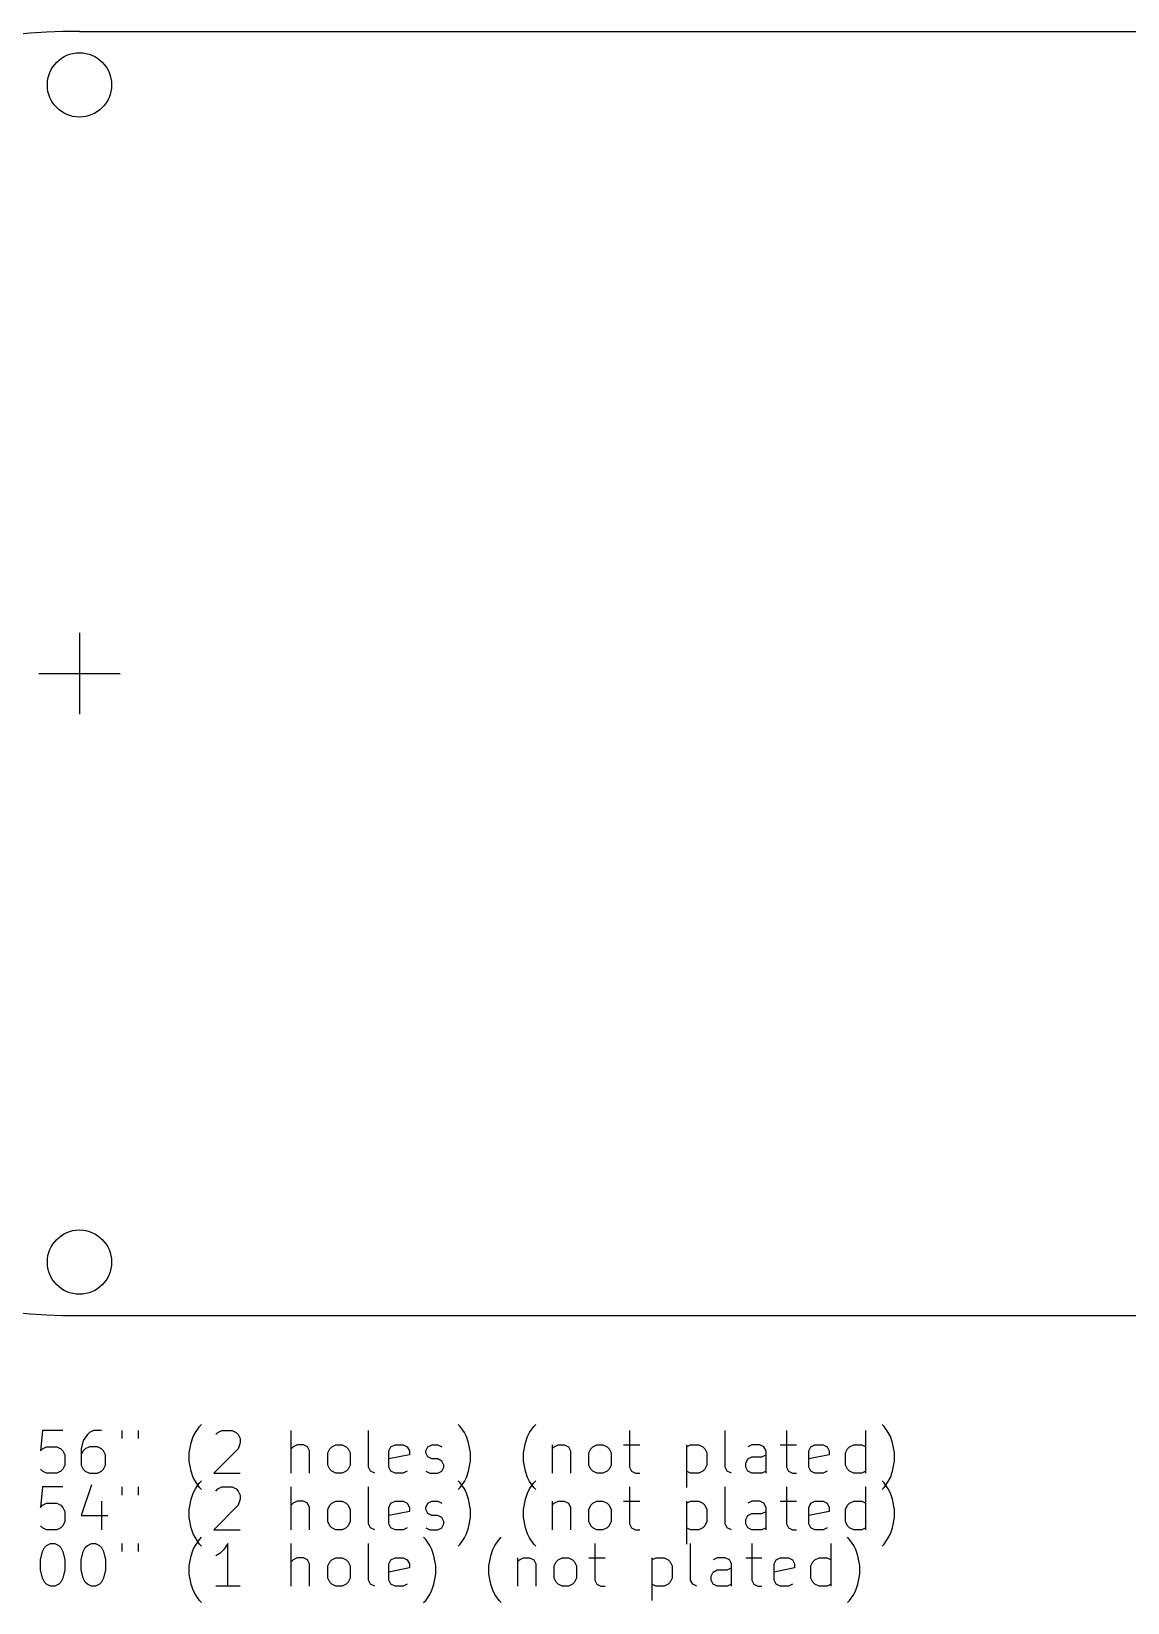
# Model space of a CAD drawing. Extents: x 1.89 to 8.27, y -5.65 to -2.76.
# Drawn here: x 3.061 to 5.078, y -5.646 to -2.756 of the extents above; entities that cross this region are included whole.
import ezdxf

# ---------------------------------------------------------------- set-up
doc = ezdxf.new("R2010")
doc.units = 0
doc.header["$MEASUREMENT"] = 0
doc.layers.add('BLACK', color=7, linetype='CONTINUOUS')

msp = doc.modelspace()

# ---------------------------------------------------------------- linework, layer by layer
at = {"layer": 'BLACK', "linetype": 'CONTINUOUS'}
for p, q in [((3.1496, -2.7559), (7.0866, -2.7559)), ((3.1496, -3.862), (3.1496, -4.012)), ((3.0746, -3.937), (3.2246, -3.937)), ((3.1496, -5.1181), (7.0866, -5.1181)), ((3.0816, -5.3293), (3.0778, -5.3668)), ((3.1191, -5.3293), (3.0816, -5.3293)), ((3.1641, -5.3368), (3.1566, -5.3481)), ((3.1678, -5.3331), (3.1641, -5.3368)), ((3.1753, -5.3293), (3.1678, -5.3331)), ((3.1903, -5.3293), (3.1753, -5.3293)), ((3.2278, -5.3293), (3.2278, -5.3443)), ((3.2578, -5.3293), (3.2578, -5.3443)), ((3.3553, -5.3518), (3.359, -5.3406)), ((3.359, -5.3406), (3.3628, -5.3331)), ((3.3628, -5.3331), (3.3703, -5.3218)), ((3.3703, -5.3218), (3.374, -5.3181)), ((3.4003, -5.3368), (3.404, -5.3331)), ((3.404, -5.3331), (3.4115, -5.3293)), ((3.4115, -5.3293), (3.4303, -5.3293)), ((3.4303, -5.3293), (3.4378, -5.3331)), ((3.4378, -5.3331), (3.4415, -5.3368)), ((3.4415, -5.3368), (3.4453, -5.3443)), ((3.4453, -5.3443), (3.4453, -5.3518)), ((3.539, -5.4081), (3.539, -5.3293)), ((3.6815, -5.3968), (3.6815, -5.3293)), ((3.8502, -5.3218), (3.8465, -5.3181)), ((3.8577, -5.3331), (3.8502, -5.3218)), ((3.8615, -5.3406), (3.8577, -5.3331)), ((3.8652, -5.3518), (3.8615, -5.3406)), ((3.9702, -5.3518), (3.974, -5.3406)), ((3.974, -5.3406), (3.9777, -5.3331)), ((3.9777, -5.3331), (3.9852, -5.3218)), ((3.9852, -5.3218), (3.989, -5.3181)), ((4.1614, -5.3293), (4.1614, -5.3968)), ((4.3377, -5.3968), (4.3377, -5.3293)), ((4.4502, -5.3293), (4.4502, -5.3968)), ((4.5964, -5.4081), (4.5964, -5.3293)), ((4.6301, -5.3218), (4.6264, -5.3181)), ((4.6376, -5.3331), (4.6301, -5.3218)), ((4.6414, -5.3406), (4.6376, -5.3331)), ((4.6451, -5.3518), (4.6414, -5.3406)), ((3.0778, -5.3668), (3.0816, -5.3631)), ((3.0816, -5.3631), (3.0891, -5.3593)), ((3.0891, -5.3593), (3.1078, -5.3593)), ((3.1078, -5.3593), (3.1153, -5.3631)), ((3.1153, -5.3631), (3.1191, -5.3668)), ((3.1191, -5.3668), (3.1228, -5.3743)), ((3.1228, -5.3743), (3.1228, -5.3931)), ((3.1566, -5.3481), (3.1528, -5.3631)), ((3.1528, -5.3631), (3.1528, -5.3931)), ((3.1566, -5.3668), (3.1528, -5.3743)), ((3.1603, -5.3631), (3.1566, -5.3668)), ((3.1678, -5.3593), (3.1603, -5.3631)), ((3.1828, -5.3593), (3.1678, -5.3593)), ((3.1903, -5.3631), (3.1828, -5.3593)), ((3.1941, -5.3668), (3.1903, -5.3631)), ((3.1978, -5.3743), (3.1941, -5.3668)), ((3.1978, -5.3931), (3.1978, -5.3743)), ((3.3515, -5.3706), (3.3553, -5.3518)), ((3.3515, -5.3856), (3.3515, -5.3706)), ((3.4415, -5.3631), (3.3965, -5.4081)), ((3.4453, -5.3518), (3.4415, -5.3631)), ((3.5428, -5.3593), (3.539, -5.3631)), ((3.5503, -5.3556), (3.5428, -5.3593)), ((3.5615, -5.3556), (3.5503, -5.3556)), ((3.569, -5.3593), (3.5615, -5.3556)), ((3.5728, -5.3668), (3.569, -5.3593)), ((3.5728, -5.4081), (3.5728, -5.3668)), ((3.6065, -5.3706), (3.6103, -5.3631)), ((3.6065, -5.3931), (3.6065, -5.3706)), ((3.6103, -5.3631), (3.614, -5.3593)), ((3.614, -5.3593), (3.6215, -5.3556)), ((3.6215, -5.3556), (3.6328, -5.3556)), ((3.6328, -5.3556), (3.6403, -5.3593)), ((3.6403, -5.3593), (3.644, -5.3631)), ((3.644, -5.3631), (3.6478, -5.3706)), ((3.6478, -5.3706), (3.6478, -5.3931)), ((3.719, -5.3668), (3.7227, -5.3593)), ((3.719, -5.3968), (3.719, -5.3668)), ((3.7565, -5.3743), (3.719, -5.3818)), ((3.7227, -5.3593), (3.7302, -5.3556)), ((3.7302, -5.3556), (3.7452, -5.3556)), ((3.7452, -5.3556), (3.7527, -5.3593)), ((3.7527, -5.3593), (3.7565, -5.3668)), ((3.7565, -5.3668), (3.7565, -5.3743)), ((3.7865, -5.3668), (3.7902, -5.3593)), ((3.7865, -5.3706), (3.7865, -5.3668)), ((3.7902, -5.3781), (3.7865, -5.3706)), ((3.7902, -5.3593), (3.7977, -5.3556)), ((3.7977, -5.3556), (3.809, -5.3556)), ((3.809, -5.3556), (3.8165, -5.3593)), ((3.869, -5.3706), (3.8652, -5.3518)), ((3.869, -5.3856), (3.869, -5.3706)), ((3.9665, -5.3706), (3.9702, -5.3518)), ((3.9665, -5.3856), (3.9665, -5.3706)), ((4.019, -5.3556), (4.019, -5.4081)), ((4.019, -5.3631), (4.0227, -5.3593)), ((4.0227, -5.3593), (4.0302, -5.3556)), ((4.0302, -5.3556), (4.0415, -5.3556)), ((4.0415, -5.3556), (4.049, -5.3593)), ((4.049, -5.3593), (4.0527, -5.3668)), ((4.0527, -5.3668), (4.0527, -5.4081)), ((4.0865, -5.3706), (4.0902, -5.3631)), ((4.0865, -5.3931), (4.0865, -5.3706)), ((4.0902, -5.3631), (4.094, -5.3593)), ((4.094, -5.3593), (4.1014, -5.3556)), ((4.1014, -5.3556), (4.1127, -5.3556)), ((4.1127, -5.3556), (4.1202, -5.3593)), ((4.1202, -5.3593), (4.1239, -5.3631)), ((4.1239, -5.3631), (4.1277, -5.3706)), ((4.1277, -5.3706), (4.1277, -5.3931)), ((4.1502, -5.3556), (4.1802, -5.3556)), ((4.2664, -5.3556), (4.2664, -5.4343)), ((4.2664, -5.3593), (4.2739, -5.3556)), ((4.2739, -5.3556), (4.2889, -5.3556)), ((4.2889, -5.3556), (4.2964, -5.3593)), ((4.2964, -5.3593), (4.3002, -5.3631)), ((4.3002, -5.3631), (4.3039, -5.3706)), ((4.3039, -5.3706), (4.3039, -5.3931)), ((4.3864, -5.3556), (4.3789, -5.3593)), ((4.4014, -5.3556), (4.3864, -5.3556)), ((4.4089, -5.3593), (4.4014, -5.3556)), ((4.4052, -5.3781), (4.4127, -5.3743)), ((4.4127, -5.3668), (4.4089, -5.3593)), ((4.4127, -5.4081), (4.4127, -5.3668)), ((4.4389, -5.3556), (4.4689, -5.3556)), ((4.4914, -5.3668), (4.4952, -5.3593)), ((4.4914, -5.3968), (4.4914, -5.3668)), ((4.5289, -5.3743), (4.4914, -5.3818)), ((4.4952, -5.3593), (4.5026, -5.3556)), ((4.5026, -5.3556), (4.5176, -5.3556)), ((4.5176, -5.3556), (4.5251, -5.3593)), ((4.5251, -5.3593), (4.5289, -5.3668)), ((4.5289, -5.3668), (4.5289, -5.3743)), ((4.5589, -5.3706), (4.5626, -5.3631)), ((4.5589, -5.3931), (4.5589, -5.3706)), ((4.5626, -5.3631), (4.5664, -5.3593)), ((4.5664, -5.3593), (4.5739, -5.3556)), ((4.5739, -5.3556), (4.5889, -5.3556)), ((4.5889, -5.3556), (4.5964, -5.3593)), ((4.6489, -5.3706), (4.6451, -5.3518)), ((4.6489, -5.3856), (4.6489, -5.3706)), ((3.0816, -5.4043), (3.0778, -5.4006)), ((3.0891, -5.4081), (3.0816, -5.4043)), ((3.1153, -5.4043), (3.1078, -5.4081)), ((3.1191, -5.4006), (3.1153, -5.4043)), ((3.1228, -5.3931), (3.1191, -5.4006)), ((3.1528, -5.3931), (3.1566, -5.4006)), ((3.1566, -5.4006), (3.1603, -5.4043)), ((3.1603, -5.4043), (3.1678, -5.4081)), ((3.1828, -5.4081), (3.1903, -5.4043)), ((3.1903, -5.4043), (3.1941, -5.4006)), ((3.1941, -5.4006), (3.1978, -5.3931)), ((3.3553, -5.4043), (3.3515, -5.3856)), ((3.359, -5.4156), (3.3553, -5.4043)), ((3.6103, -5.4006), (3.6065, -5.3931)), ((3.614, -5.4043), (3.6103, -5.4006)), ((3.6215, -5.4081), (3.614, -5.4043)), ((3.6403, -5.4043), (3.6328, -5.4081)), ((3.644, -5.4006), (3.6403, -5.4043)), ((3.6478, -5.3931), (3.644, -5.4006)), ((3.6853, -5.4043), (3.6815, -5.3968)), ((3.6928, -5.4081), (3.6853, -5.4043)), ((3.7227, -5.4043), (3.719, -5.3968)), ((3.7302, -5.4081), (3.7227, -5.4043)), ((3.7527, -5.4043), (3.7452, -5.4081)), ((3.7865, -5.4043), (3.794, -5.4081)), ((3.7977, -5.3818), (3.7902, -5.3781)), ((3.809, -5.3818), (3.7977, -5.3818)), ((3.8165, -5.3856), (3.809, -5.3818)), ((3.809, -5.4081), (3.8165, -5.4043)), ((3.8202, -5.3931), (3.8165, -5.3856)), ((3.8165, -5.4043), (3.8202, -5.3968)), ((3.8202, -5.3968), (3.8202, -5.3931)), ((3.8615, -5.4156), (3.8652, -5.4043)), ((3.8652, -5.4043), (3.869, -5.3856)), ((3.9702, -5.4043), (3.9665, -5.3856)), ((3.974, -5.4156), (3.9702, -5.4043)), ((4.0902, -5.4006), (4.0865, -5.3931)), ((4.094, -5.4043), (4.0902, -5.4006)), ((4.1014, -5.4081), (4.094, -5.4043)), ((4.1202, -5.4043), (4.1127, -5.4081)), ((4.1239, -5.4006), (4.1202, -5.4043)), ((4.1277, -5.3931), (4.1239, -5.4006)), ((4.1614, -5.3968), (4.1652, -5.4043)), ((4.1652, -5.4043), (4.1727, -5.4081)), ((4.2739, -5.4081), (4.2664, -5.4043)), ((4.2964, -5.4043), (4.2889, -5.4081)), ((4.3002, -5.4006), (4.2964, -5.4043)), ((4.3039, -5.3931), (4.3002, -5.4006)), ((4.3414, -5.4043), (4.3377, -5.3968)), ((4.3489, -5.4081), (4.3414, -5.4043)), ((4.3752, -5.3893), (4.3789, -5.3818)), ((4.3752, -5.3968), (4.3752, -5.3893)), ((4.3789, -5.4043), (4.3752, -5.3968)), ((4.3789, -5.3818), (4.3864, -5.3781)), ((4.3864, -5.4081), (4.3789, -5.4043)), ((4.3864, -5.3781), (4.4052, -5.3781)), ((4.4127, -5.4043), (4.4052, -5.4081)), ((4.4502, -5.3968), (4.4539, -5.4043)), ((4.4539, -5.4043), (4.4614, -5.4081)), ((4.4952, -5.4043), (4.4914, -5.3968)), ((4.5026, -5.4081), (4.4952, -5.4043)), ((4.5251, -5.4043), (4.5176, -5.4081)), ((4.5626, -5.4006), (4.5589, -5.3931)), ((4.5664, -5.4043), (4.5626, -5.4006)), ((4.5739, -5.4081), (4.5664, -5.4043)), ((4.5964, -5.4043), (4.5889, -5.4081)), ((4.6414, -5.4156), (4.6451, -5.4043)), ((4.6451, -5.4043), (4.6489, -5.3856)), ((3.1078, -5.4081), (3.0891, -5.4081)), ((3.1716, -5.4295), (3.1528, -5.4858)), ((3.1678, -5.4081), (3.1828, -5.4081)), ((3.3628, -5.4231), (3.359, -5.4156)), ((3.3703, -5.4343), (3.3628, -5.4231)), ((3.3628, -5.437), (3.3703, -5.4258)), ((3.3703, -5.4258), (3.374, -5.422)), ((3.3965, -5.4081), (3.4453, -5.4081)), ((3.6328, -5.4081), (3.6215, -5.4081)), ((3.7452, -5.4081), (3.7302, -5.4081)), ((3.794, -5.4081), (3.809, -5.4081)), ((3.8502, -5.4258), (3.8465, -5.422)), ((3.8502, -5.4343), (3.8577, -5.4231)), ((3.8577, -5.437), (3.8502, -5.4258)), ((3.8577, -5.4231), (3.8615, -5.4156)), ((3.9777, -5.4231), (3.974, -5.4156)), ((3.9852, -5.4343), (3.9777, -5.4231)), ((3.9777, -5.437), (3.9852, -5.4258)), ((3.9852, -5.4258), (3.989, -5.422)), ((4.1127, -5.4081), (4.1014, -5.4081)), ((4.1727, -5.4081), (4.1802, -5.4081)), ((4.2889, -5.4081), (4.2739, -5.4081)), ((4.4052, -5.4081), (4.3864, -5.4081)), ((4.4614, -5.4081), (4.4689, -5.4081)), ((4.5176, -5.4081), (4.5026, -5.4081)), ((4.5889, -5.4081), (4.5739, -5.4081)), ((4.6301, -5.4258), (4.6264, -5.422)), ((4.6301, -5.4343), (4.6376, -5.4231)), ((4.6376, -5.437), (4.6301, -5.4258)), ((4.6376, -5.4231), (4.6414, -5.4156)), ((3.0816, -5.4333), (3.0778, -5.4708)), ((3.1191, -5.4333), (3.0816, -5.4333)), ((3.1903, -5.4595), (3.1903, -5.512)), ((3.2278, -5.4333), (3.2278, -5.4483)), ((3.2578, -5.4333), (3.2578, -5.4483)), ((3.3515, -5.4745), (3.3553, -5.4558)), ((3.3553, -5.4558), (3.359, -5.4445)), ((3.359, -5.4445), (3.3628, -5.437)), ((3.374, -5.4381), (3.3703, -5.4343)), ((3.4003, -5.4408), (3.404, -5.437)), ((3.404, -5.437), (3.4115, -5.4333)), ((3.4115, -5.4333), (3.4303, -5.4333)), ((3.4303, -5.4333), (3.4378, -5.437)), ((3.4378, -5.437), (3.4415, -5.4408)), ((3.4415, -5.4408), (3.4453, -5.4483)), ((3.4453, -5.4558), (3.4415, -5.467)), ((3.4453, -5.4483), (3.4453, -5.4558)), ((3.539, -5.512), (3.539, -5.4333)), ((3.5503, -5.4595), (3.5428, -5.4633)), ((3.5615, -5.4595), (3.5503, -5.4595)), ((3.569, -5.4633), (3.5615, -5.4595)), ((3.614, -5.4633), (3.6215, -5.4595)), ((3.6215, -5.4595), (3.6328, -5.4595)), ((3.6328, -5.4595), (3.6403, -5.4633)), ((3.6815, -5.5008), (3.6815, -5.4333)), ((3.7227, -5.4633), (3.7302, -5.4595)), ((3.7302, -5.4595), (3.7452, -5.4595)), ((3.7452, -5.4595), (3.7527, -5.4633)), ((3.7902, -5.4633), (3.7977, -5.4595)), ((3.7977, -5.4595), (3.809, -5.4595)), ((3.809, -5.4595), (3.8165, -5.4633)), ((3.8465, -5.4381), (3.8502, -5.4343)), ((3.8615, -5.4445), (3.8577, -5.437)), ((3.8652, -5.4558), (3.8615, -5.4445)), ((3.869, -5.4745), (3.8652, -5.4558)), ((3.9665, -5.4745), (3.9702, -5.4558)), ((3.9702, -5.4558), (3.974, -5.4445)), ((3.974, -5.4445), (3.9777, -5.437)), ((3.989, -5.4381), (3.9852, -5.4343)), ((4.019, -5.4595), (4.019, -5.512)), ((4.0227, -5.4633), (4.0302, -5.4595)), ((4.0302, -5.4595), (4.0415, -5.4595)), ((4.0415, -5.4595), (4.049, -5.4633)), ((4.094, -5.4633), (4.1014, -5.4595)), ((4.1014, -5.4595), (4.1127, -5.4595)), ((4.1127, -5.4595), (4.1202, -5.4633)), ((4.1502, -5.4595), (4.1802, -5.4595)), ((4.1614, -5.4333), (4.1614, -5.5008)), ((4.2664, -5.4595), (4.2664, -5.5382)), ((4.2664, -5.4633), (4.2739, -5.4595)), ((4.2739, -5.4595), (4.2889, -5.4595)), ((4.2889, -5.4595), (4.2964, -5.4633)), ((4.3377, -5.5008), (4.3377, -5.4333)), ((4.3864, -5.4595), (4.3789, -5.4633)), ((4.4014, -5.4595), (4.3864, -5.4595)), ((4.4089, -5.4633), (4.4014, -5.4595)), ((4.4389, -5.4595), (4.4689, -5.4595)), ((4.4502, -5.4333), (4.4502, -5.5008)), ((4.4952, -5.4633), (4.5026, -5.4595)), ((4.5026, -5.4595), (4.5176, -5.4595)), ((4.5176, -5.4595), (4.5251, -5.4633)), ((4.5664, -5.4633), (4.5739, -5.4595)), ((4.5739, -5.4595), (4.5889, -5.4595)), ((4.5889, -5.4595), (4.5964, -5.4633)), ((4.5964, -5.512), (4.5964, -5.4333)), ((4.6264, -5.4381), (4.6301, -5.4343)), ((4.6414, -5.4445), (4.6376, -5.437)), ((4.6451, -5.4558), (4.6414, -5.4445)), ((4.6489, -5.4745), (4.6451, -5.4558)), ((3.0778, -5.4708), (3.0816, -5.467)), ((3.0816, -5.467), (3.0891, -5.4633)), ((3.0891, -5.4633), (3.1078, -5.4633)), ((3.1078, -5.4633), (3.1153, -5.467)), ((3.1153, -5.467), (3.1191, -5.4708)), ((3.1191, -5.4708), (3.1228, -5.4783)), ((3.1228, -5.4783), (3.1228, -5.497)), ((3.1528, -5.4858), (3.2016, -5.4858)), ((3.3515, -5.4895), (3.3515, -5.4745)), ((3.3553, -5.5083), (3.3515, -5.4895)), ((3.4415, -5.467), (3.3965, -5.512)), ((3.5428, -5.4633), (3.539, -5.467)), ((3.5728, -5.4708), (3.569, -5.4633)), ((3.5728, -5.512), (3.5728, -5.4708)), ((3.6065, -5.4745), (3.6103, -5.467)), ((3.6065, -5.497), (3.6065, -5.4745)), ((3.6103, -5.467), (3.614, -5.4633)), ((3.6403, -5.4633), (3.644, -5.467)), ((3.644, -5.467), (3.6478, -5.4745)), ((3.6478, -5.4745), (3.6478, -5.497)), ((3.719, -5.4708), (3.7227, -5.4633)), ((3.719, -5.5008), (3.719, -5.4708)), ((3.7565, -5.4783), (3.719, -5.4858)), ((3.7527, -5.4633), (3.7565, -5.4708)), ((3.7565, -5.4708), (3.7565, -5.4783)), ((3.7865, -5.4708), (3.7902, -5.4633)), ((3.7865, -5.4745), (3.7865, -5.4708)), ((3.7902, -5.482), (3.7865, -5.4745)), ((3.7977, -5.4858), (3.7902, -5.482)), ((3.809, -5.4858), (3.7977, -5.4858)), ((3.8165, -5.4895), (3.809, -5.4858)), ((3.8202, -5.497), (3.8165, -5.4895)), ((3.8652, -5.5083), (3.869, -5.4895)), ((3.869, -5.4895), (3.869, -5.4745)), ((3.9665, -5.4895), (3.9665, -5.4745)), ((3.9702, -5.5083), (3.9665, -5.4895)), ((4.019, -5.467), (4.0227, -5.4633)), ((4.049, -5.4633), (4.0527, -5.4708)), ((4.0527, -5.4708), (4.0527, -5.512)), ((4.0865, -5.4745), (4.0902, -5.467)), ((4.0865, -5.497), (4.0865, -5.4745)), ((4.0902, -5.467), (4.094, -5.4633)), ((4.1202, -5.4633), (4.1239, -5.467)), ((4.1239, -5.467), (4.1277, -5.4745)), ((4.1277, -5.4745), (4.1277, -5.497)), ((4.2964, -5.4633), (4.3002, -5.467)), ((4.3002, -5.467), (4.3039, -5.4745)), ((4.3039, -5.4745), (4.3039, -5.497)), ((4.3752, -5.4933), (4.3789, -5.4858)), ((4.3789, -5.4858), (4.3864, -5.482)), ((4.3864, -5.482), (4.4052, -5.482)), ((4.4052, -5.482), (4.4127, -5.4783)), ((4.4127, -5.4708), (4.4089, -5.4633)), ((4.4127, -5.512), (4.4127, -5.4708)), ((4.4914, -5.4708), (4.4952, -5.4633)), ((4.4914, -5.5008), (4.4914, -5.4708)), ((4.5289, -5.4783), (4.4914, -5.4858)), ((4.5251, -5.4633), (4.5289, -5.4708)), ((4.5289, -5.4708), (4.5289, -5.4783)), ((4.5589, -5.4745), (4.5626, -5.467)), ((4.5589, -5.497), (4.5589, -5.4745)), ((4.5626, -5.467), (4.5664, -5.4633)), ((4.6451, -5.5083), (4.6489, -5.4895)), ((4.6489, -5.4895), (4.6489, -5.4745)), ((3.0816, -5.5083), (3.0778, -5.5045)), ((3.0891, -5.512), (3.0816, -5.5083)), ((3.1078, -5.512), (3.0891, -5.512)), ((3.1153, -5.5083), (3.1078, -5.512)), ((3.1191, -5.5045), (3.1153, -5.5083)), ((3.1228, -5.497), (3.1191, -5.5045)), ((3.359, -5.5195), (3.3553, -5.5083)), ((3.3628, -5.527), (3.359, -5.5195)), ((3.3965, -5.512), (3.4453, -5.512)), ((3.6103, -5.5045), (3.6065, -5.497)), ((3.614, -5.5083), (3.6103, -5.5045)), ((3.6215, -5.512), (3.614, -5.5083)), ((3.6328, -5.512), (3.6215, -5.512)), ((3.6403, -5.5083), (3.6328, -5.512)), ((3.644, -5.5045), (3.6403, -5.5083)), ((3.6478, -5.497), (3.644, -5.5045)), ((3.6853, -5.5083), (3.6815, -5.5008)), ((3.6928, -5.512), (3.6853, -5.5083)), ((3.7227, -5.5083), (3.719, -5.5008)), ((3.7302, -5.512), (3.7227, -5.5083)), ((3.7452, -5.512), (3.7302, -5.512)), ((3.7527, -5.5083), (3.7452, -5.512)), ((3.7865, -5.5083), (3.794, -5.512)), ((3.794, -5.512), (3.809, -5.512)), ((3.809, -5.512), (3.8165, -5.5083)), ((3.8165, -5.5083), (3.8202, -5.5008)), ((3.8202, -5.5008), (3.8202, -5.497)), ((3.8577, -5.527), (3.8615, -5.5195)), ((3.8615, -5.5195), (3.8652, -5.5083)), ((3.974, -5.5195), (3.9702, -5.5083)), ((3.9777, -5.527), (3.974, -5.5195)), ((4.0902, -5.5045), (4.0865, -5.497)), ((4.094, -5.5083), (4.0902, -5.5045)), ((4.1014, -5.512), (4.094, -5.5083)), ((4.1127, -5.512), (4.1014, -5.512)), ((4.1202, -5.5083), (4.1127, -5.512)), ((4.1239, -5.5045), (4.1202, -5.5083)), ((4.1277, -5.497), (4.1239, -5.5045)), ((4.1614, -5.5008), (4.1652, -5.5083)), ((4.1652, -5.5083), (4.1727, -5.512)), ((4.1727, -5.512), (4.1802, -5.512)), ((4.2739, -5.512), (4.2664, -5.5083)), ((4.2889, -5.512), (4.2739, -5.512)), ((4.2964, -5.5083), (4.2889, -5.512)), ((4.3002, -5.5045), (4.2964, -5.5083)), ((4.3039, -5.497), (4.3002, -5.5045)), ((4.3414, -5.5083), (4.3377, -5.5008)), ((4.3489, -5.512), (4.3414, -5.5083)), ((4.3752, -5.5008), (4.3752, -5.4933)), ((4.3789, -5.5083), (4.3752, -5.5008)), ((4.3864, -5.512), (4.3789, -5.5083)), ((4.4052, -5.512), (4.3864, -5.512)), ((4.4127, -5.5083), (4.4052, -5.512)), ((4.4502, -5.5008), (4.4539, -5.5083)), ((4.4539, -5.5083), (4.4614, -5.512)), ((4.4614, -5.512), (4.4689, -5.512)), ((4.4952, -5.5083), (4.4914, -5.5008)), ((4.5026, -5.512), (4.4952, -5.5083)), ((4.5176, -5.512), (4.5026, -5.512)), ((4.5251, -5.5083), (4.5176, -5.512)), ((4.5626, -5.5045), (4.5589, -5.497)), ((4.5664, -5.5083), (4.5626, -5.5045)), ((4.5739, -5.512), (4.5664, -5.5083)), ((4.5889, -5.512), (4.5739, -5.512)), ((4.5964, -5.5083), (4.5889, -5.512)), ((4.6376, -5.527), (4.6414, -5.5195)), ((4.6414, -5.5195), (4.6451, -5.5083)), ((3.0816, -5.5522), (3.0853, -5.5447)), ((3.0853, -5.5447), (3.0891, -5.5409)), ((3.0891, -5.5409), (3.0966, -5.5372)), ((3.0966, -5.5372), (3.1041, -5.5372)), ((3.1041, -5.5372), (3.1116, -5.5409)), ((3.1116, -5.5409), (3.1153, -5.5447)), ((3.1153, -5.5447), (3.1191, -5.5522)), ((3.1566, -5.5522), (3.1603, -5.5447)), ((3.1603, -5.5447), (3.1641, -5.5409)), ((3.1641, -5.5409), (3.1716, -5.5372)), ((3.1716, -5.5372), (3.1791, -5.5372)), ((3.1791, -5.5372), (3.1866, -5.5409)), ((3.1866, -5.5409), (3.1903, -5.5447)), ((3.1903, -5.5447), (3.1941, -5.5522)), ((3.2278, -5.5372), (3.2278, -5.5522)), ((3.2578, -5.5372), (3.2578, -5.5522)), ((3.3553, -5.5597), (3.359, -5.5484)), ((3.359, -5.5484), (3.3628, -5.5409)), ((3.3703, -5.5382), (3.3628, -5.527)), ((3.3628, -5.5409), (3.3703, -5.5297)), ((3.3703, -5.5297), (3.374, -5.5259)), ((3.374, -5.542), (3.3703, -5.5382)), ((3.4153, -5.5484), (3.4078, -5.5559)), ((3.4228, -5.5372), (3.4153, -5.5484)), ((3.4228, -5.6159), (3.4228, -5.5372)), ((3.539, -5.6159), (3.539, -5.5372)), ((3.6815, -5.6047), (3.6815, -5.5372)), ((3.7865, -5.5297), (3.7827, -5.5259)), ((3.794, -5.5409), (3.7865, -5.5297)), ((3.7977, -5.5484), (3.794, -5.5409)), ((3.8015, -5.5597), (3.7977, -5.5484)), ((3.8465, -5.542), (3.8502, -5.5382)), ((3.8502, -5.5382), (3.8577, -5.527)), ((3.9065, -5.5597), (3.9102, -5.5484)), ((3.9102, -5.5484), (3.914, -5.5409)), ((3.914, -5.5409), (3.9215, -5.5297)), ((3.9215, -5.5297), (3.9252, -5.5259)), ((3.9852, -5.5382), (3.9777, -5.527)), ((3.989, -5.542), (3.9852, -5.5382)), ((4.0977, -5.5372), (4.0977, -5.6047)), ((4.2739, -5.6047), (4.2739, -5.5372)), ((4.3864, -5.5372), (4.3864, -5.6047)), ((4.5326, -5.6159), (4.5326, -5.5372)), ((4.5664, -5.5297), (4.5626, -5.5259)), ((4.5739, -5.5409), (4.5664, -5.5297)), ((4.5776, -5.5484), (4.5739, -5.5409)), ((4.5814, -5.5597), (4.5776, -5.5484)), ((4.6264, -5.542), (4.6301, -5.5382)), ((4.6301, -5.5382), (4.6376, -5.527)), ((3.0778, -5.5672), (3.0816, -5.5522)), ((3.0778, -5.5859), (3.0778, -5.5672)), ((3.1191, -5.5522), (3.1228, -5.5672)), ((3.1228, -5.5672), (3.1228, -5.5859)), ((3.1528, -5.5672), (3.1566, -5.5522)), ((3.1528, -5.5859), (3.1528, -5.5672)), ((3.1941, -5.5522), (3.1978, -5.5672)), ((3.1978, -5.5672), (3.1978, -5.5859)), ((3.3515, -5.5784), (3.3553, -5.5597)), ((3.4078, -5.5559), (3.4003, -5.5597)), ((3.5428, -5.5672), (3.539, -5.5709)), ((3.5503, -5.5634), (3.5428, -5.5672)), ((3.5615, -5.5634), (3.5503, -5.5634)), ((3.569, -5.5672), (3.5615, -5.5634)), ((3.5728, -5.5747), (3.569, -5.5672)), ((3.5728, -5.6159), (3.5728, -5.5747)), ((3.6065, -5.5784), (3.6103, -5.5709)), ((3.6103, -5.5709), (3.614, -5.5672)), ((3.614, -5.5672), (3.6215, -5.5634)), ((3.6215, -5.5634), (3.6328, -5.5634)), ((3.6328, -5.5634), (3.6403, -5.5672)), ((3.6403, -5.5672), (3.644, -5.5709)), ((3.644, -5.5709), (3.6478, -5.5784)), ((3.719, -5.5747), (3.7227, -5.5672)), ((3.719, -5.6047), (3.719, -5.5747)), ((3.7227, -5.5672), (3.7302, -5.5634)), ((3.7302, -5.5634), (3.7452, -5.5634)), ((3.7452, -5.5634), (3.7527, -5.5672)), ((3.7527, -5.5672), (3.7565, -5.5747)), ((3.7565, -5.5747), (3.7565, -5.5822)), ((3.8052, -5.5784), (3.8015, -5.5597)), ((3.9027, -5.5784), (3.9065, -5.5597)), ((3.9552, -5.5634), (3.9552, -5.6159)), ((3.9552, -5.5709), (3.959, -5.5672)), ((3.959, -5.5672), (3.9665, -5.5634)), ((3.9665, -5.5634), (3.9777, -5.5634)), ((3.9777, -5.5634), (3.9852, -5.5672)), ((3.9852, -5.5672), (3.989, -5.5747)), ((3.989, -5.5747), (3.989, -5.6159)), ((4.0227, -5.5784), (4.0265, -5.5709)), ((4.0265, -5.5709), (4.0302, -5.5672)), ((4.0302, -5.5672), (4.0377, -5.5634)), ((4.0377, -5.5634), (4.049, -5.5634)), ((4.049, -5.5634), (4.0565, -5.5672)), ((4.0565, -5.5672), (4.0602, -5.5709)), ((4.0602, -5.5709), (4.064, -5.5784)), ((4.0865, -5.5634), (4.1164, -5.5634)), ((4.2027, -5.5634), (4.2027, -5.6422)), ((4.2027, -5.5672), (4.2102, -5.5634)), ((4.2102, -5.5634), (4.2252, -5.5634)), ((4.2252, -5.5634), (4.2327, -5.5672)), ((4.2327, -5.5672), (4.2364, -5.5709)), ((4.2364, -5.5709), (4.2402, -5.5784)), ((4.3227, -5.5634), (4.3152, -5.5672)), ((4.3377, -5.5634), (4.3227, -5.5634)), ((4.3452, -5.5672), (4.3377, -5.5634)), ((4.3489, -5.5747), (4.3452, -5.5672)), ((4.3489, -5.6159), (4.3489, -5.5747)), ((4.3752, -5.5634), (4.4052, -5.5634)), ((4.4277, -5.5747), (4.4314, -5.5672)), ((4.4277, -5.6047), (4.4277, -5.5747)), ((4.4314, -5.5672), (4.4389, -5.5634)), ((4.4389, -5.5634), (4.4539, -5.5634)), ((4.4539, -5.5634), (4.4614, -5.5672)), ((4.4614, -5.5672), (4.4652, -5.5747)), ((4.4652, -5.5747), (4.4652, -5.5822)), ((4.4952, -5.5784), (4.4989, -5.5709)), ((4.4989, -5.5709), (4.5026, -5.5672)), ((4.5026, -5.5672), (4.5101, -5.5634)), ((4.5101, -5.5634), (4.5251, -5.5634)), ((4.5251, -5.5634), (4.5326, -5.5672)), ((4.5851, -5.5784), (4.5814, -5.5597)), ((3.0816, -5.6009), (3.0778, -5.5859)), ((3.0853, -5.6084), (3.0816, -5.6009)), ((3.1191, -5.6009), (3.1153, -5.6084)), ((3.1228, -5.5859), (3.1191, -5.6009)), ((3.1566, -5.6009), (3.1528, -5.5859)), ((3.1603, -5.6084), (3.1566, -5.6009)), ((3.1941, -5.6009), (3.1903, -5.6084)), ((3.1978, -5.5859), (3.1941, -5.6009)), ((3.3515, -5.5934), (3.3515, -5.5784)), ((3.3553, -5.6122), (3.3515, -5.5934)), ((3.6065, -5.6009), (3.6065, -5.5784)), ((3.6103, -5.6084), (3.6065, -5.6009)), ((3.6478, -5.6009), (3.644, -5.6084)), ((3.6478, -5.5784), (3.6478, -5.6009)), ((3.6853, -5.6122), (3.6815, -5.6047)), ((3.7565, -5.5822), (3.719, -5.5897)), ((3.7227, -5.6122), (3.719, -5.6047)), ((3.8015, -5.6122), (3.8052, -5.5934)), ((3.8052, -5.5934), (3.8052, -5.5784)), ((3.9027, -5.5934), (3.9027, -5.5784)), ((3.9065, -5.6122), (3.9027, -5.5934)), ((4.0227, -5.6009), (4.0227, -5.5784)), ((4.0265, -5.6084), (4.0227, -5.6009)), ((4.064, -5.6009), (4.0602, -5.6084)), ((4.064, -5.5784), (4.064, -5.6009)), ((4.0977, -5.6047), (4.1014, -5.6122)), ((4.2402, -5.6009), (4.2364, -5.6084)), ((4.2402, -5.5784), (4.2402, -5.6009)), ((4.2777, -5.6122), (4.2739, -5.6047)), ((4.3114, -5.5972), (4.3152, -5.5897)), ((4.3114, -5.6047), (4.3114, -5.5972)), ((4.3152, -5.6122), (4.3114, -5.6047)), ((4.3152, -5.5897), (4.3227, -5.5859)), ((4.3227, -5.5859), (4.3414, -5.5859)), ((4.3414, -5.5859), (4.3489, -5.5822)), ((4.3864, -5.6047), (4.3902, -5.6122)), ((4.4652, -5.5822), (4.4277, -5.5897)), ((4.4314, -5.6122), (4.4277, -5.6047)), ((4.4952, -5.6009), (4.4952, -5.5784)), ((4.4989, -5.6084), (4.4952, -5.6009)), ((4.5814, -5.6122), (4.5851, -5.5934)), ((4.5851, -5.5934), (4.5851, -5.5784)), ((3.0891, -5.6122), (3.0853, -5.6084)), ((3.0966, -5.6159), (3.0891, -5.6122)), ((3.1041, -5.6159), (3.0966, -5.6159)), ((3.1116, -5.6122), (3.1041, -5.6159)), ((3.1153, -5.6084), (3.1116, -5.6122)), ((3.1641, -5.6122), (3.1603, -5.6084)), ((3.1716, -5.6159), (3.1641, -5.6122)), ((3.1791, -5.6159), (3.1716, -5.6159)), ((3.1866, -5.6122), (3.1791, -5.6159)), ((3.1903, -5.6084), (3.1866, -5.6122)), ((3.359, -5.6234), (3.3553, -5.6122)), ((3.3628, -5.6309), (3.359, -5.6234)), ((3.3703, -5.6422), (3.3628, -5.6309)), ((3.4453, -5.6159), (3.4003, -5.6159)), ((3.614, -5.6122), (3.6103, -5.6084)), ((3.6215, -5.6159), (3.614, -5.6122)), ((3.6328, -5.6159), (3.6215, -5.6159)), ((3.6403, -5.6122), (3.6328, -5.6159)), ((3.644, -5.6084), (3.6403, -5.6122)), ((3.6928, -5.6159), (3.6853, -5.6122)), ((3.7302, -5.6159), (3.7227, -5.6122)), ((3.7452, -5.6159), (3.7302, -5.6159)), ((3.7527, -5.6122), (3.7452, -5.6159)), ((3.7865, -5.6422), (3.794, -5.6309)), ((3.794, -5.6309), (3.7977, -5.6234)), ((3.7977, -5.6234), (3.8015, -5.6122)), ((3.9102, -5.6234), (3.9065, -5.6122)), ((3.914, -5.6309), (3.9102, -5.6234)), ((3.9215, -5.6422), (3.914, -5.6309)), ((4.0302, -5.6122), (4.0265, -5.6084)), ((4.0377, -5.6159), (4.0302, -5.6122)), ((4.049, -5.6159), (4.0377, -5.6159)), ((4.0565, -5.6122), (4.049, -5.6159)), ((4.0602, -5.6084), (4.0565, -5.6122)), ((4.1014, -5.6122), (4.1089, -5.6159)), ((4.1089, -5.6159), (4.1164, -5.6159)), ((4.2102, -5.6159), (4.2027, -5.6122)), ((4.2252, -5.6159), (4.2102, -5.6159)), ((4.2327, -5.6122), (4.2252, -5.6159)), ((4.2364, -5.6084), (4.2327, -5.6122)), ((4.2852, -5.6159), (4.2777, -5.6122)), ((4.3227, -5.6159), (4.3152, -5.6122)), ((4.3414, -5.6159), (4.3227, -5.6159)), ((4.3489, -5.6122), (4.3414, -5.6159)), ((4.3902, -5.6122), (4.3977, -5.6159)), ((4.3977, -5.6159), (4.4052, -5.6159)), ((4.4389, -5.6159), (4.4314, -5.6122)), ((4.4539, -5.6159), (4.4389, -5.6159)), ((4.4614, -5.6122), (4.4539, -5.6159)), ((4.5026, -5.6122), (4.4989, -5.6084)), ((4.5101, -5.6159), (4.5026, -5.6122)), ((4.5251, -5.6159), (4.5101, -5.6159)), ((4.5326, -5.6122), (4.5251, -5.6159)), ((4.5664, -5.6422), (4.5739, -5.6309)), ((4.5739, -5.6309), (4.5776, -5.6234)), ((4.5776, -5.6234), (4.5814, -5.6122)), ((3.374, -5.6459), (3.3703, -5.6422)), ((3.7827, -5.6459), (3.7865, -5.6422)), ((3.9252, -5.6459), (3.9215, -5.6422)), ((4.5626, -5.6459), (4.5664, -5.6422))]:
    msp.add_line(p, q, dxfattribs=at)
at = {"layer": 'BLACK'}
for centre in [(3.1496, -2.8543), (3.1496, -5.0197)]:
    msp.add_circle(centre, 0.0591, dxfattribs=at)
msp.add_arc((3.1496, -3.937), 1.1811, -270, -90, dxfattribs=at)

doc.saveas('drawing.dxf')
